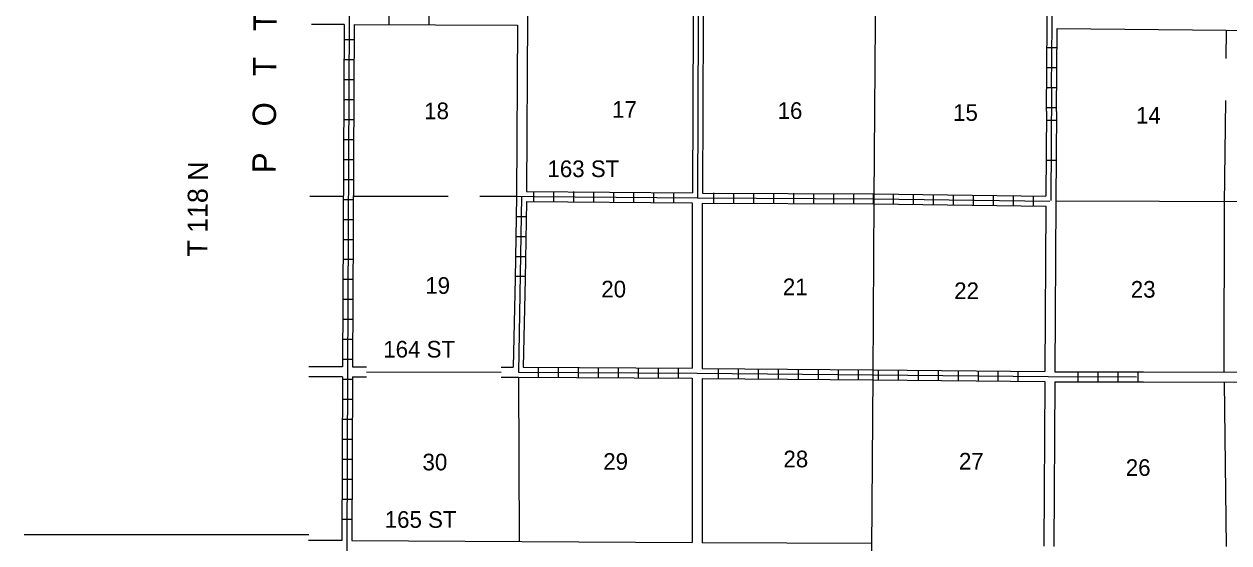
# Model space of a CAD drawing. Extents: x 1341701 to 1901259, y 16166019 to 16658355.
# Drawn here: x 1482688 to 1518849, y 16348427 to 16364000 of the extents above; entities that cross this region are included whole.
import ezdxf

# ---------------------------------------------------------------- set-up
doc = ezdxf.new("R2010")
doc.units = 0
for name, color, linetype in [('L10', 7, 'Continuous'), ('L11', 7, 'Continuous'), ('L13', 7, 'Continuous'), ('L14', 7, 'Continuous'), ('L30', 7, 'Continuous'), ('L4', 7, 'Continuous'), ('L50', 7, 'Continuous'), ('L8', 7, 'Continuous'), ('L9', 7, 'Continuous')]:
    doc.layers.add(name, color=color, linetype=linetype)

msp = doc.modelspace()

# ---------------------------------------------------------------- linework, layer by layer
at = {"layer": 'L10'}
for points in [[(1502787, 16369446), (1502771, 16364088), (1502746, 16358938)], [(1503087, 16369446), (1503071, 16364088), (1503046, 16358929)], [(1513695, 16363863), (1518770, 16363821), (1524062, 16363804)], [(1492529, 16348504), (1502737, 16348438)]]:
    msp.add_lwpolyline(points, dxfattribs=at)
at = {"layer": 'L11'}
for points in [[(1497829, 16369470), (1497771, 16358971)], [(1495039, 16363975), (1497496, 16363963)], [(1497496, 16363963), (1497470, 16358821)], [(1502737, 16358638), (1502737, 16353671)], [(1503037, 16358629), (1503037, 16353663)], [(1513354, 16358538), (1513320, 16353571)], [(1513654, 16358704), (1513620, 16353563)], [(1497427, 16356359), (1497363, 16353704)], [(1497727, 16356358), (1497663, 16353704)], [(1492546, 16353713), (1492966, 16353712)], [(1497007, 16353705), (1497363, 16353704)], [(1492546, 16353413), (1492965, 16353412)], [(1497008, 16353405), (1497529, 16353404)], [(1502737, 16353371), (1502737, 16348438)], [(1503037, 16353363), (1503037, 16348429)], [(1516284, 16353562), (1524020, 16353538)], [(1513320, 16353271), (1513295, 16348329)], [(1513620, 16353263), (1513595, 16348321)], [(1516285, 16353262), (1524020, 16353238)]]:
    msp.add_lwpolyline(points, dxfattribs=at)
at = {"layer": 'L13'}
for p, q in [((1495413, 16358821), (1492571, 16358821)), ((1497465, 16358821), (1496366, 16358821)), ((1492965, 16353562), (1497008, 16353555))]:
    msp.add_line(p, q, dxfattribs=at)
for points in [[(1518770, 16363821), (1518762, 16362971)], [(1518745, 16361704), (1518704, 16358604), (1518695, 16353554)], [(1513654, 16358696), (1529228, 16358646)], [(1497529, 16353404), (1497546, 16348471)], [(1518704, 16353254), (1518770, 16348321)]]:
    msp.add_lwpolyline(points, dxfattribs=at)
at = {"layer": 'L4'}
msp.add_lwpolyline([(1508296, 16369138), (1508237, 16364046), (1508196, 16358754), (1508162, 16353471), (1508121, 16348254), (1508087, 16342996)], dxfattribs=at)
at = {"layer": 'L50'}
for p, q in [((1492296, 16363988), (1491313, 16363988)), ((1492271, 16358821), (1491263, 16358821)), ((1492246, 16353713), (1491238, 16353713)), ((1492246, 16353413), (1491238, 16353413)), ((1491238, 16348671), (1482688, 16348671)), ((1492229, 16348504), (1491221, 16348504))]:
    msp.add_line(p, q, dxfattribs=at)
at = {"layer": 'L8'}
for p, q in [((1492596, 16363529), (1492296, 16363529)), ((1513687, 16363288), (1513387, 16363288)), ((1492588, 16362929), (1492288, 16362929)), ((1492588, 16362329), (1492288, 16362329)), ((1513679, 16362688), (1513379, 16362688)), ((1513679, 16362087), (1513379, 16362087)), ((1492588, 16361729), (1492288, 16361729)), ((1513670, 16361487), (1513370, 16361487)), ((1492579, 16361129), (1492279, 16361129)), ((1492579, 16360529), (1492279, 16360529)), ((1492579, 16359929), (1492279, 16359929)), ((1492571, 16359329), (1492271, 16359329)), ((1492571, 16358729), (1492271, 16358729)), ((1497988, 16358679), (1497988, 16358979)), ((1498588, 16358671), (1498588, 16358971)), ((1499188, 16358671), (1499188, 16358971)), ((1499787, 16358663), (1499787, 16358963)), ((1500387, 16358654), (1500387, 16358954)), ((1500987, 16358654), (1500987, 16358954)), ((1501587, 16358646), (1501587, 16358946)), ((1502187, 16358646), (1502187, 16358946)), ((1503387, 16358638), (1503387, 16358938)), ((1503987, 16358629), (1503987, 16358929)), ((1504587, 16358629), (1504587, 16358929)), ((1505187, 16358621), (1505187, 16358921)), ((1505787, 16358621), (1505787, 16358921)), ((1506387, 16358613), (1506387, 16358913)), ((1506987, 16358613), (1506987, 16358913)), ((1507587, 16358604), (1507587, 16358904)), ((1508187, 16358604), (1508187, 16358904)), ((1508787, 16358596), (1508787, 16358896)), ((1509387, 16358588), (1509387, 16358888)), ((1509987, 16358579), (1509987, 16358879)), ((1510587, 16358571), (1510587, 16358871)), ((1511187, 16358563), (1511187, 16358863)), ((1511787, 16358563), (1511787, 16358863)), ((1512387, 16358554), (1512387, 16358854)), ((1512987, 16358546), (1512987, 16358846)), ((1492571, 16358129), (1492271, 16358129)), ((1497463, 16358229), (1497763, 16358229)), ((1497454, 16357629), (1497746, 16357629)), ((1492563, 16357529), (1492263, 16357529)), ((1492563, 16356929), (1492263, 16356929)), ((1497438, 16357029), (1497738, 16357029)), ((1492563, 16356329), (1492263, 16356329)), ((1497429, 16356429), (1497729, 16356429)), ((1492554, 16355729), (1492254, 16355729)), ((1492554, 16355129), (1492254, 16355129)), ((1492554, 16354529), (1492254, 16354529)), ((1492546, 16353929), (1492246, 16353929)), ((1498129, 16353404), (1498129, 16353704)), ((1498729, 16353396), (1498729, 16353696)), ((1499329, 16353396), (1499329, 16353696)), ((1499929, 16353388), (1499929, 16353688)), ((1500529, 16353388), (1500529, 16353688)), ((1501129, 16353379), (1501129, 16353679)), ((1501729, 16353379), (1501729, 16353679)), ((1502329, 16353371), (1502329, 16353671)), ((1503529, 16353363), (1503529, 16353663)), ((1504129, 16353363), (1504129, 16353663)), ((1504729, 16353354), (1504729, 16353654)), ((1492546, 16353329), (1492246, 16353329)), ((1505329, 16353346), (1505329, 16353646)), ((1505929, 16353346), (1505929, 16353646)), ((1506529, 16353338), (1506529, 16353638)), ((1507129, 16353329), (1507129, 16353629)), ((1507729, 16353321), (1507729, 16353621)), ((1508329, 16353321), (1508329, 16353621)), ((1508929, 16353313), (1508929, 16353613)), ((1509529, 16353304), (1509529, 16353604)), ((1510129, 16353304), (1510129, 16353604)), ((1510729, 16353296), (1510729, 16353596)), ((1511329, 16353288), (1511329, 16353588)), ((1511929, 16353288), (1511929, 16353588)), ((1512529, 16353279), (1512529, 16353579)), ((1514329, 16353271), (1514329, 16353571)), ((1514929, 16353263), (1514929, 16353563)), ((1515529, 16353263), (1515529, 16353563)), ((1516129, 16353263), (1516129, 16353563)), ((1492546, 16352729), (1492246, 16352729)), ((1492538, 16352129), (1492238, 16352129)), ((1492538, 16351529), (1492238, 16351529)), ((1492538, 16350929), (1492238, 16350929)), ((1492529, 16350329), (1492229, 16350329)), ((1492529, 16349729), (1492229, 16349729)), ((1492529, 16349129), (1492229, 16349129))]:
    msp.add_line(p, q, dxfattribs=at)
for points in [[(1492479, 16369488), (1492446, 16364138), (1492396, 16353563), (1492354, 16343129)], [(1513373, 16361386), (1513395, 16364013), (1513412, 16369321)], [(1513520, 16362088), (1513545, 16364013), (1513562, 16369321)], [(1492296, 16363988), (1492246, 16353713)], [(1492596, 16363988), (1492546, 16353713)], [(1513673, 16361375), (1513695, 16363863)], [(1496788, 16358838), (1502896, 16358788), (1508196, 16358754), (1513479, 16358688)], [(1497465, 16358821), (1497427, 16356359)], [(1497621, 16358829), (1497529, 16353554)], [(1497771, 16358971), (1502746, 16358938)], [(1503046, 16358929), (1508196, 16358904), (1513354, 16358838)], [(1497763, 16358671), (1497727, 16356358)], [(1497763, 16358671), (1502737, 16358638)], [(1503037, 16358629), (1508196, 16358604), (1513354, 16358538)], [(1497663, 16353704), (1502737, 16353671)], [(1503037, 16353663), (1508162, 16353621), (1513320, 16353571)], [(1492246, 16353413), (1492229, 16348504)], [(1492546, 16353413), (1492529, 16348504)], [(1497529, 16353554), (1502887, 16353521), (1508162, 16353471), (1513429, 16353421), (1516079, 16353413)], [(1497529, 16353404), (1502737, 16353371)], [(1503037, 16353363), (1508162, 16353321), (1513320, 16353271)], [(1513620, 16353563), (1516284, 16353563)], [(1513620, 16353263), (1516285, 16353263)]]:
    msp.add_lwpolyline(points, dxfattribs=at)
at = {"layer": 'L9'}
for p, q in [((1493646, 16363979), (1493646, 16364279)), ((1494846, 16363979), (1494846, 16364279)), ((1513670, 16361104), (1513370, 16361104)), ((1513662, 16359904), (1513362, 16359904))]:
    msp.add_line(p, q, dxfattribs=at)
for points in [[(1502937, 16369446), (1502921, 16364088), (1502896, 16358788)], [(1492596, 16363988), (1495039, 16363975)], [(1513529, 16362088), (1513504, 16358704)], [(1513373, 16361386), (1513354, 16358838)], [(1513673, 16361375), (1513654, 16358704)], [(1508122, 16348407), (1503037, 16348429)]]:
    msp.add_lwpolyline(points, dxfattribs=at)

# ---------------------------------------------------------------- texts
at = {"layer": 'L14'}
for s, p in [('18', (1494696, 16361146)), ('17', (1500337, 16361188)), ('16', (1505304, 16361154)), ('15', (1510571, 16361096)), ('14', (1516062, 16361013)), ('19', (1494729, 16355904)), ('20', (1500012, 16355796)), ('21', (1505462, 16355863)), ('22', (1510604, 16355746)), ('23', (1515904, 16355788)), ('29', (1500071, 16350621)), ('28', (1505479, 16350696)), ('27', (1510746, 16350629)), ('30', (1494646, 16350604)), ('26', (1515754, 16350438))]:
    msp.add_text(s, height=500, rotation=0, dxfattribs=at).set_placement(p)
at = {"layer": 'L30'}
for s, p in [('163 ST', (1498396, 16359407)), ('164 ST', (1493468, 16353991)), ('165 ST', (1493512, 16348880))]:
    msp.add_text(s, height=500, rotation=0, dxfattribs=at).set_placement(p)
at = {"layer": 'L50'}
for s, height, p in [('P   O   T   T   E   R       C   O   U   N   T   Y', 700.01, (1490238, 16359521)), ('T 118 N', 600, (1488188, 16357021))]:
    msp.add_text(s, height=height, rotation=89.6227, dxfattribs=at).set_placement(p)

doc.saveas('drawing.dxf')
